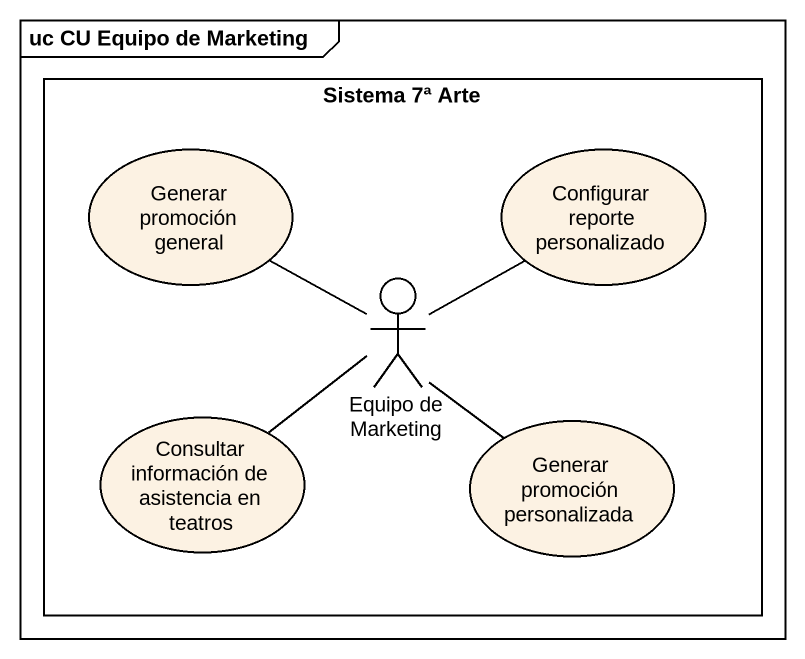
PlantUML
@startuml
mainframe uc CU Equipo de Marketing
rectangle "Sistema 7ª Arte" as Sistema_7ª_Arte {
  usecase "Generar promoción general" as Generar_promoción_general
  usecase "Configurar reporte personalizado" as Configurar_reporte
  actor "Equipo de Marketing" as Equipo_de_Marketing
  usecase "Consultar información de asistencia en teatros" as Consultar_información_de
  usecase "Generar promoción personalizada" as Generar_promoción
}
Equipo_de_Marketing -up- Generar_promoción_general
Equipo_de_Marketing -up- Configurar_reporte
Equipo_de_Marketing -- Consultar_información_de
Equipo_de_Marketing -- Generar_promoción
@enduml
